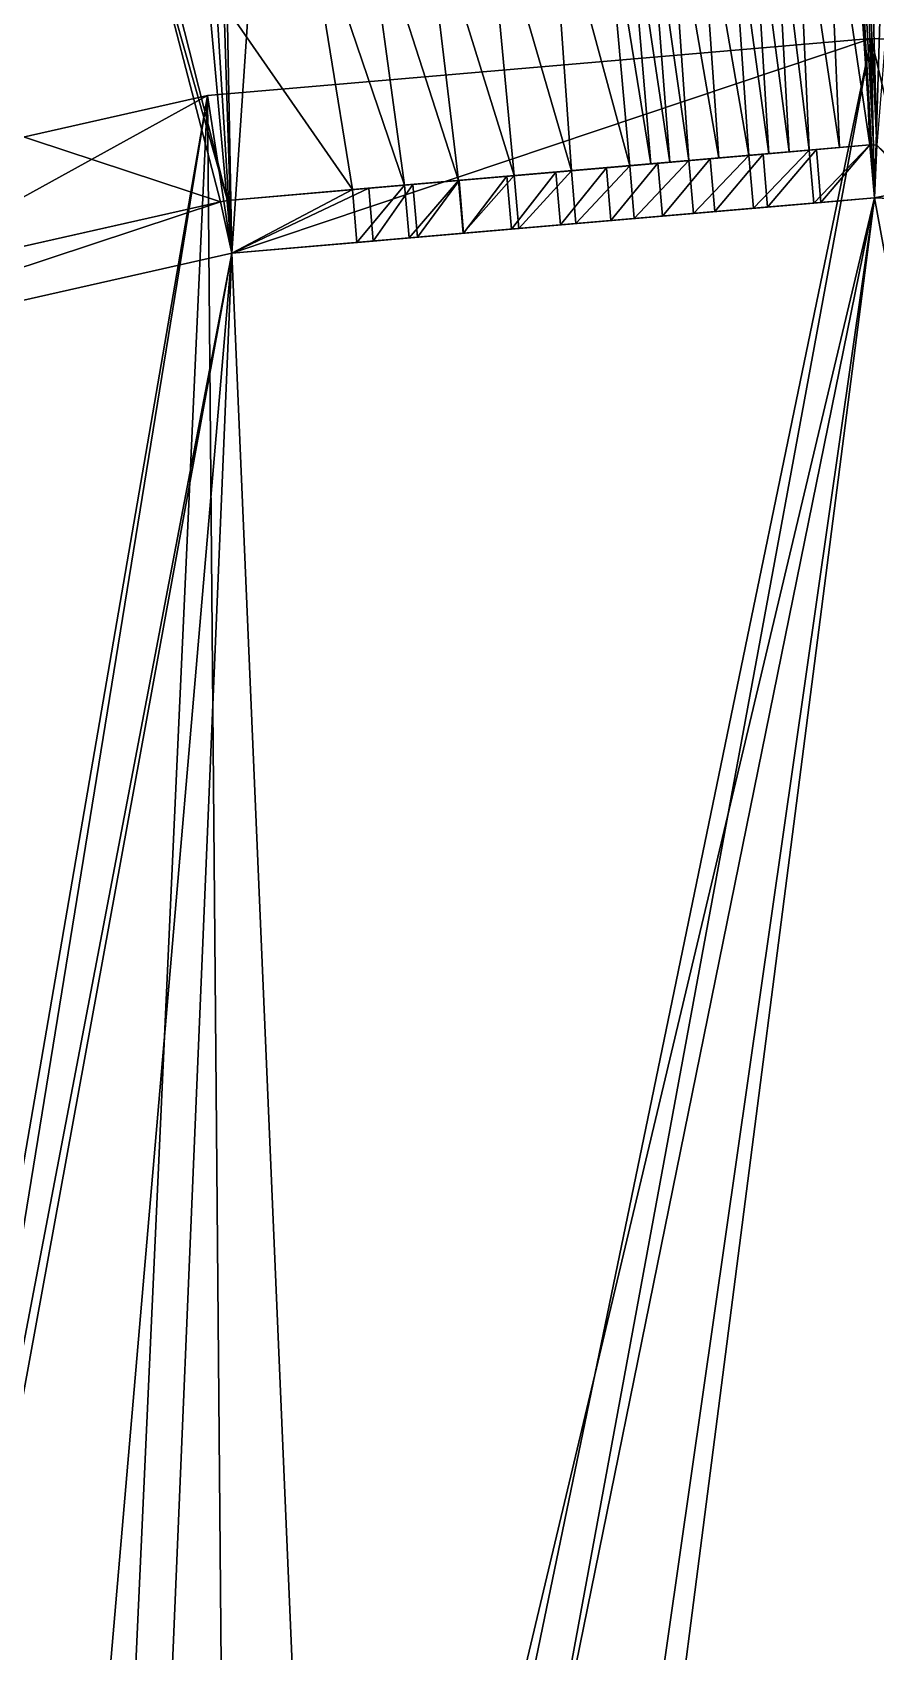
# Model space of a CAD drawing. Extents: x -282 to 16, y -6 to 46.
# Drawn here: x -4.07 to 0.7, y 3.17 to 12.33 of the extents above; entities that cross this region are included whole.
import ezdxf

# ---------------------------------------------------------------- set-up
doc = ezdxf.new("R2010")
doc.units = 0

msp = doc.modelspace()

# ---------------------------------------------------------------- linework, layer by layer
for points in [[(-2.9424, 11.0804, -0.0618), (-3.4537, 38.1458, -0.0618), (-1.1043, 38.1991, -0.0618)], [(-1.1043, 38.1991, -0.0618), (-3.4537, 38.1458, -0.0618), (-2.9424, 11.0804, -0.0618)], [(-2.9424, 11.0804, -0.0618), (-1.1043, 38.1991, -0.0618), (0.6916, 11.3938, -0.0618)], [(0.6916, 11.3938, -0.0618), (-1.1043, 38.1991, -0.0618), (-2.9424, 11.0804, -0.0618)], [(0.6916, 11.3938, -0.0618), (-1.1043, 38.1991, -0.0618), (-0.8494, 38.2049, -0.0618)], [(-0.8494, 38.2049, -0.0618), (-1.1043, 38.1991, -0.0618), (0.6916, 11.3938, -0.0618)], [(0.6916, 11.3938, -0.0618), (-0.8494, 38.2049, -0.0618), (1.5, 38.2582, -0.0618)], [(1.5, 38.2582, -0.0618), (-0.8494, 38.2049, -0.0618), (0.6916, 11.3938, -0.0618)], [(0.6916, 11.3938, -0.0618), (1.5, 38.2582, -0.0618), (4.3357, 11.238, -0.0618)], [(4.3357, 11.238, -0.0618), (1.5, 38.2582, -0.0618), (0.6916, 11.3938, -0.0618)], [(-5.9164, 10.4099, -0.0618), (-5.3944, 38.105, -0.0618), (-2.9424, 11.0804, -0.0618)], [(-2.9424, 11.0804, -0.0618), (-5.3944, 38.105, -0.0618), (-5.9164, 10.4099, -0.0618)], [(-2.9424, 11.0804, -0.0618), (-5.3944, 38.105, -0.0618), (-4.5987, 38.1059, -0.0618)], [(-4.5987, 38.1059, -0.0618), (-5.3944, 38.105, -0.0618), (-2.9424, 11.0804, -0.0618)], [(-2.9424, 11.0804, -0.0618), (-4.5987, 38.1059, -0.0618), (-3.8036, 38.1379, -0.0618)], [(-3.8036, 38.1379, -0.0618), (-4.5987, 38.1059, -0.0618), (-2.9424, 11.0804, -0.0618)], [(-2.9424, 11.0804, -0.0618), (-3.8036, 38.1379, -0.0618), (-3.4537, 38.1458, -0.0618)], [(-3.4537, 38.1458, -0.0618), (-3.8036, 38.1379, -0.0618), (-2.9424, 11.0804, -0.0618)], [(-0.1886, 11.619, 7.8679), (-0.4759, 13.2772, 8.0455), (-0.3052, 13.2893, 8.0797)], [(-0.0191, 11.6337, 7.8949), (-0.3052, 13.2893, 8.0797), (-0.1339, 13.3014, 8.1122)], [(-0.0191, 11.6337, 7.8949), (-0.1886, 11.619, 7.8679), (-0.3052, 13.2893, 8.0797)], [(0.0936, 11.6434, 7.9056), (-0.1339, 13.3014, 8.1122), (-0.0083, 13.3097, 8.13)], [(0.0936, 11.6434, 7.9056), (-0.0191, 11.6337, 7.8949), (-0.1339, 13.3014, 8.1122)], [(0.2081, 11.6533, 7.9165), (-0.0083, 13.3097, 8.13), (0.1192, 13.318, 8.1463)], [(0.2081, 11.6533, 7.9165), (0.0936, 11.6434, 7.9056), (-0.0083, 13.3097, 8.13)], [(0.3227, 11.6631, 7.9274), (0.1192, 13.318, 8.1463), (0.247, 13.3264, 8.1609)], [(0.3227, 11.6631, 7.9274), (0.2081, 11.6533, 7.9165), (0.1192, 13.318, 8.1463)], [(0.4942, 11.6779, 7.9328), (0.247, 13.3264, 8.1609), (0.4213, 13.3387, 8.1695)], [(0.4942, 11.6779, 7.9328), (0.3227, 11.6631, 7.9274), (0.247, 13.3264, 8.1609)], [(0.6658, 11.6927, 7.9382), (0.4213, 13.3387, 8.1695), (0.5957, 13.351, 8.1764)], [(0.6658, 11.6927, 7.9382), (0.4942, 11.6779, 7.9328), (0.4213, 13.3387, 8.1695)], [(0.685, 11.6919, 7.9382), (0.6658, 11.6927, 7.9382), (0.5957, 13.351, 8.1764)], [(0.685, 11.6919, 7.9382), (0.5957, 13.351, 8.1764), (0.629, 13.3505, 8.1768)], [(0.7043, 11.6911, 7.9382), (0.685, 11.6919, 7.9382), (0.629, 13.3505, 8.1768)], [(0.7043, 11.6911, 7.9382), (0.629, 13.3505, 8.1768), (0.6623, 13.3501, 8.1772)], [(0.8373, 13.3447, 8.172), (0.7043, 11.6911, 7.9382), (0.6623, 13.3501, 8.1772)], [(-1.3456, 11.5192, 7.5524), (-1.8636, 13.1828, 7.5058), (-1.5053, 13.206, 7.6823)], [(-1.0227, 11.5471, 7.6693), (-1.5053, 13.206, 7.6823), (-1.1406, 13.2296, 7.8424)], [(-1.0227, 11.5471, 7.6693), (-1.3456, 11.5192, 7.5524), (-1.5053, 13.206, 7.6823)], [(-0.6931, 11.5755, 7.7656), (-1.1406, 13.2296, 7.8424), (-0.8432, 13.2528, 7.9385)], [(-0.6931, 11.5755, 7.7656), (-1.0227, 11.5471, 7.6693), (-1.1406, 13.2296, 7.8424)], [(-0.5741, 11.5858, 7.7923), (-0.8432, 13.2528, 7.9385), (-0.7156, 13.2614, 7.977)], [(-0.5741, 11.5858, 7.7923), (-0.6931, 11.5755, 7.7656), (-0.8432, 13.2528, 7.9385)], [(-0.4661, 11.5951, 7.8166), (-0.7156, 13.2614, 7.977), (-0.5961, 13.2693, 8.012)], [(-0.4661, 11.5951, 7.8166), (-0.5741, 11.5858, 7.7923), (-0.7156, 13.2614, 7.977)], [(-0.3581, 11.6044, 7.8409), (-0.5961, 13.2693, 8.012), (-0.4759, 13.2772, 8.0455)], [(-0.3581, 11.6044, 7.8409), (-0.4661, 11.5951, 7.8166), (-0.5961, 13.2693, 8.012)], [(-0.1886, 11.619, 7.8679), (-0.3581, 11.6044, 7.8409), (-0.4759, 13.2772, 8.0455)], [(-2.2616, 11.4402, 7.083), (-3.4021, 13.0851, 6.5551), (-2.5361, 13.1386, 7.1188)], [(-1.9663, 11.4657, 7.2587), (-2.5361, 13.1386, 7.1188), (-2.1988, 13.1604, 7.3234)], [(-1.9663, 11.4657, 7.2587), (-2.2616, 11.4402, 7.083), (-2.5361, 13.1386, 7.1188)], [(-1.6606, 11.4921, 7.4153), (-2.1988, 13.1604, 7.3234), (-1.8636, 13.1828, 7.5058)], [(-1.6606, 11.4921, 7.4153), (-1.9663, 11.4657, 7.2587), (-2.1988, 13.1604, 7.3234)], [(-1.3456, 11.5192, 7.5524), (-1.6606, 11.4921, 7.4153), (-1.8636, 13.1828, 7.5058)], [(-3.0078, 11.3704, 6.6173), (-6.5253, 12.5318, 4.428), (-3.4503, 13.0777, 6.5449)], [(-2.9682, 11.3793, 6.6173), (-3.4503, 13.0777, 6.5449), (-3.4021, 13.0851, 6.5551)], [(-2.9682, 11.3793, 6.6173), (-3.0078, 11.3704, 6.6173), (-3.4503, 13.0777, 6.5449)], [(-2.2616, 11.4402, 7.083), (-2.9682, 11.3793, 6.6173), (-3.4021, 13.0851, 6.5551)], [(-3.0078, 11.3704, 6.6173), (-5.9818, 10.6998, 4.5382), (-6.5253, 12.5318, 4.428)], [(-3.0807, 11.9718, 11.1482), (-2.9319, -5.1337, 11.1482), (0.672, 12.2955, 11.1482)], [(0.672, 12.2955, 11.1482), (-2.9319, -5.1337, 11.1482), (-3.0807, 11.9718, 11.1482)], [(0.672, 12.2955, 10.9482), (-3.0807, 11.9718, 10.9482), (-2.9424, 11.0804, 10.9482)], [(0.672, 12.2955, 11.1482), (-3.0807, 11.9718, 11.1482), (0.672, 12.2955, 10.9482)], [(-3.0807, 11.9718, 10.9482), (0.672, 12.2955, 10.9482), (-3.0807, 11.9718, 11.1482)], [(0.6916, 11.3938, 10.9482), (0.672, 12.2955, 10.9482), (-2.9424, 11.0804, 10.9482)], [(0.672, 12.2955, 11.1482), (-2.9319, -5.1337, 11.1482), (-2.6999, -5.9845, 11.1482)], [(-2.6999, -5.9845, 11.1482), (-2.9319, -5.1337, 11.1482), (0.672, 12.2955, 11.1482)], [(0.672, 12.2955, 11.1482), (-2.6999, -5.9845, 11.1482), (4.9887, -5.818, 11.1482)], [(4.9887, -5.818, 11.1482), (-2.6999, -5.9845, 11.1482), (0.672, 12.2955, 11.1482)], [(0.672, 12.2955, 11.1482), (4.9887, -5.818, 11.1482), (4.4353, 12.1346, 11.1482)], [(4.4353, 12.1346, 11.1482), (4.9887, -5.818, 11.1482), (0.672, 12.2955, 11.1482)], [(4.4353, 12.1346, 10.9482), (0.672, 12.2955, 10.9482), (0.6916, 11.3938, 10.9482)], [(0.672, 12.2955, 11.1482), (0.672, 12.2955, 10.9482), (4.4353, 12.1346, 11.1482)], [(4.4353, 12.1346, 10.9482), (4.4353, 12.1346, 11.1482), (0.672, 12.2955, 10.9482)], [(4.3357, 11.238, 10.9482), (4.4353, 12.1346, 10.9482), (0.6916, 11.3938, 10.9482)], [(-6.1277, 11.2848, 11.1482), (-5.5031, -2.0778, 11.1482), (-3.0807, 11.9718, 11.1482)], [(-3.0807, 11.9718, 11.1482), (-5.5031, -2.0778, 11.1482), (-6.1277, 11.2848, 11.1482)], [(-3.0807, 11.9718, 10.9482), (-6.1277, 11.2848, 10.9482), (-5.9164, 10.4099, 10.9482)], [(-6.1277, 11.2848, 11.1482), (-6.1277, 11.2848, 10.9482), (-3.0807, 11.9718, 11.1482)], [(-3.0807, 11.9718, 10.9482), (-3.0807, 11.9718, 11.1482), (-6.1277, 11.2848, 10.9482)], [(-2.9424, 11.0804, 10.9482), (-3.0807, 11.9718, 10.9482), (-5.9164, 10.4099, 10.9482)], [(-3.0807, 11.9718, 11.1482), (-5.5031, -2.0778, 11.1482), (-5.3718, -2.1093, 11.1482)], [(-5.3718, -2.1093, 11.1482), (-5.5031, -2.0778, 11.1482), (-3.0807, 11.9718, 11.1482)], [(-3.0807, 11.9718, 11.1482), (-5.3718, -2.1093, 11.1482), (-3.737, -2.3796, 11.1482)], [(-3.737, -2.3796, 11.1482), (-5.3718, -2.1093, 11.1482), (-3.0807, 11.9718, 11.1482)], [(-3.0807, 11.9718, 11.1482), (-3.737, -2.3796, 11.1482), (-2.9319, -5.1337, 11.1482)], [(-2.9319, -5.1337, 11.1482), (-3.737, -2.3796, 11.1482), (-3.0807, 11.9718, 11.1482)], [(-1.6606, 11.4921, 7.4153), (0.0611, 11.6406, 7.4086), (0.3629, 11.6666, 7.4372)], [(-1.6606, 11.4921, 7.4153), (0.3629, 11.6666, 7.4372), (-1.3456, 11.5192, 7.5524)], [(-1.3456, 11.5192, 7.5524), (0.3629, 11.6666, 7.4372), (-1.6606, 11.4921, 7.4153)], [(0.3629, 11.6666, 7.4372), (0.0611, 11.6406, 7.4086), (-1.6606, 11.4921, 7.4153)], [(-1.6606, 11.4921, 7.4153), (-0.2382, 11.6148, 7.3609), (0.0611, 11.6406, 7.4086)], [(0.0611, 11.6406, 7.4086), (-0.2382, 11.6148, 7.3609), (-1.6606, 11.4921, 7.4153)], [(-1.3456, 11.5192, 7.5524), (0.3629, 11.6666, 7.4372), (0.6658, 11.6927, 7.4468)], [(-1.3456, 11.5192, 7.5524), (0.6658, 11.6927, 7.4468), (0.6658, 11.6927, 7.9382)], [(-1.3456, 11.5192, 7.5524), (0.6658, 11.6927, 7.9382), (-1.0227, 11.5471, 7.6693)], [(-1.0227, 11.5471, 7.6693), (0.6658, 11.6927, 7.9382), (-1.3456, 11.5192, 7.5524)], [(0.6658, 11.6927, 7.9382), (0.6658, 11.6927, 7.4468), (-1.3456, 11.5192, 7.5524)], [(0.6658, 11.6927, 7.4468), (0.3629, 11.6666, 7.4372), (-1.3456, 11.5192, 7.5524)], [(-1.0227, 11.5471, 7.6693), (0.6658, 11.6927, 7.9382), (-0.6931, 11.5755, 7.7656)], [(-0.6931, 11.5755, 7.7656), (0.6658, 11.6927, 7.9382), (-1.0227, 11.5471, 7.6693)], [(-0.6931, 11.5755, 7.7656), (0.6658, 11.6927, 7.9382), (-0.3581, 11.6044, 7.8409)], [(-0.3581, 11.6044, 7.8409), (0.6658, 11.6927, 7.9382), (-0.6931, 11.5755, 7.7656)], [(-0.3581, 11.6044, 7.8409), (0.6658, 11.6927, 7.9382), (-0.0191, 11.6337, 7.8949)], [(-0.0191, 11.6337, 7.8949), (0.6658, 11.6927, 7.9382), (-0.3581, 11.6044, 7.8409)], [(-0.3581, 11.6044, 7.8409), (-0.3323, 11.3055, 7.8409), (-0.0191, 11.6337, 7.8949)], [(-0.0191, 11.6337, 7.8949), (-0.3323, 11.3055, 7.8409), (-0.3581, 11.6044, 7.8409)], [(0.0067, 11.3348, 7.8949), (-0.0191, 11.6337, 7.8949), (-0.3323, 11.3055, 7.8409)], [(-0.3323, 11.3055, 7.8409), (-0.0191, 11.6337, 7.8949), (0.0067, 11.3348, 7.8949)], [(-0.2124, 11.3159, 7.3609), (0.0611, 11.6406, 7.4086), (-0.2382, 11.6148, 7.3609)], [(-0.2382, 11.6148, 7.3609), (0.0611, 11.6406, 7.4086), (-0.2124, 11.3159, 7.3609)], [(0.0611, 11.6406, 7.4086), (-0.2124, 11.3159, 7.3609), (0.0869, 11.3417, 7.4086)], [(0.0869, 11.3417, 7.4086), (-0.2124, 11.3159, 7.3609), (0.0611, 11.6406, 7.4086)], [(-0.0191, 11.6337, 7.8949), (0.6658, 11.6927, 7.9382), (0.3227, 11.6631, 7.9274)], [(0.3227, 11.6631, 7.9274), (0.6658, 11.6927, 7.9382), (-0.0191, 11.6337, 7.8949)], [(-0.0191, 11.6337, 7.8949), (0.0067, 11.3348, 7.8949), (0.3227, 11.6631, 7.9274)], [(0.3227, 11.6631, 7.9274), (0.0067, 11.3348, 7.8949), (-0.0191, 11.6337, 7.8949)], [(0.3484, 11.3642, 7.9274), (0.3227, 11.6631, 7.9274), (0.0067, 11.3348, 7.8949)], [(0.0067, 11.3348, 7.8949), (0.3227, 11.6631, 7.9274), (0.3484, 11.3642, 7.9274)], [(0.0869, 11.3417, 7.4086), (0.3629, 11.6666, 7.4372), (0.0611, 11.6406, 7.4086)], [(0.0611, 11.6406, 7.4086), (0.3629, 11.6666, 7.4372), (0.0869, 11.3417, 7.4086)], [(0.3629, 11.6666, 7.4372), (0.0869, 11.3417, 7.4086), (0.3886, 11.3677, 7.4372)], [(0.3886, 11.3677, 7.4372), (0.0869, 11.3417, 7.4086), (0.3629, 11.6666, 7.4372)], [(0.3227, 11.6631, 7.9274), (0.3484, 11.3642, 7.9274), (0.6658, 11.6927, 7.9382)], [(0.6658, 11.6927, 7.9382), (0.3484, 11.3642, 7.9274), (0.3227, 11.6631, 7.9274)], [(0.6916, 11.3938, 7.9382), (0.6658, 11.6927, 7.9382), (0.3484, 11.3642, 7.9274)], [(0.3484, 11.3642, 7.9274), (0.6658, 11.6927, 7.9382), (0.6916, 11.3938, 7.9382)], [(0.3886, 11.3677, 7.4372), (0.6658, 11.6927, 7.4468), (0.3629, 11.6666, 7.4372)], [(0.3629, 11.6666, 7.4372), (0.6658, 11.6927, 7.4468), (0.3886, 11.3677, 7.4372)], [(0.6658, 11.6927, 7.4468), (0.3886, 11.3677, 7.4372), (0.6916, 11.3938, 7.4468)], [(0.6916, 11.3938, 7.4468), (0.3886, 11.3677, 7.4372), (0.6658, 11.6927, 7.4468)], [(0.6658, 11.6927, 7.9382), (0.6916, 11.3938, 7.4468), (0.6916, 11.3938, 7.9382)], [(0.6916, 11.3938, 7.4468), (0.6658, 11.6927, 7.9382), (0.6658, 11.6927, 7.4468)], [(0.6658, 11.6927, 7.4468), (0.6658, 11.6927, 7.9382), (0.6916, 11.3938, 7.4468)], [(0.6916, 11.3938, 7.9382), (0.6916, 11.3938, 7.4468), (0.6658, 11.6927, 7.9382)], [(0.6658, 11.6927, 7.4468), (0.7043, 11.6911, 7.9382), (0.7043, 11.6911, 7.4468)], [(0.7043, 11.6911, 7.9382), (0.6658, 11.6927, 7.4468), (0.6658, 11.6927, 7.9382)], [(0.6658, 11.6927, 7.9382), (0.6658, 11.6927, 7.4468), (0.7043, 11.6911, 7.9382)], [(0.7043, 11.6911, 7.4468), (0.7043, 11.6911, 7.9382), (0.6658, 11.6927, 7.4468)], [(0.7043, 11.6911, 7.9382), (0.6658, 11.6927, 7.9382), (0.6916, 11.3938, 7.9382)], [(0.6916, 11.3938, 7.9382), (0.6658, 11.6927, 7.9382), (0.7043, 11.6911, 7.9382)], [(0.7043, 11.6911, 7.4468), (0.6916, 11.3938, 7.4468), (0.6658, 11.6927, 7.4468)], [(0.6658, 11.6927, 7.4468), (0.6916, 11.3938, 7.4468), (0.7043, 11.6911, 7.4468)], [(1.0356, 11.3791, 7.9274), (0.7043, 11.6911, 7.9382), (0.6916, 11.3938, 7.9382)], [(0.6916, 11.3938, 7.9382), (0.7043, 11.6911, 7.9382), (1.0356, 11.3791, 7.9274)], [(0.7043, 11.6911, 7.9382), (0.6916, 11.3938, 7.4468), (0.6916, 11.3938, 7.9382)], [(0.6916, 11.3938, 7.4468), (0.7043, 11.6911, 7.9382), (0.7043, 11.6911, 7.4468)], [(0.7043, 11.6911, 7.4468), (0.7043, 11.6911, 7.9382), (0.6916, 11.3938, 7.4468)], [(0.6916, 11.3938, 7.9382), (0.6916, 11.3938, 7.4468), (0.7043, 11.6911, 7.9382)], [(0.7043, 11.6911, 7.4468), (0.9953, 11.3808, 7.4372), (0.6916, 11.3938, 7.4468)], [(0.6916, 11.3938, 7.4468), (0.9953, 11.3808, 7.4372), (0.7043, 11.6911, 7.4468)], [(-2.2616, 11.4402, 7.083), (-1.3881, 11.5156, 6.9852), (-1.11, 11.5396, 7.1062)], [(-2.2616, 11.4402, 7.083), (-1.11, 11.5396, 7.1062), (-1.9663, 11.4657, 7.2587)], [(-1.9663, 11.4657, 7.2587), (-1.11, 11.5396, 7.1062), (-2.2616, 11.4402, 7.083)], [(-1.11, 11.5396, 7.1062), (-1.3881, 11.5156, 6.9852), (-2.2616, 11.4402, 7.083)], [(-1.9663, 11.4657, 7.2587), (-0.8249, 11.5642, 7.2094), (-0.5339, 11.5893, 7.2944)], [(-1.9663, 11.4657, 7.2587), (-0.5339, 11.5893, 7.2944), (-1.6606, 11.4921, 7.4153)], [(-1.6606, 11.4921, 7.4153), (-0.5339, 11.5893, 7.2944), (-1.9663, 11.4657, 7.2587)], [(-0.5339, 11.5893, 7.2944), (-0.8249, 11.5642, 7.2094), (-1.9663, 11.4657, 7.2587)], [(-1.9663, 11.4657, 7.2587), (-1.11, 11.5396, 7.1062), (-0.8249, 11.5642, 7.2094)], [(-0.8249, 11.5642, 7.2094), (-1.11, 11.5396, 7.1062), (-1.9663, 11.4657, 7.2587)], [(-1.6606, 11.4921, 7.4153), (-0.5339, 11.5893, 7.2944), (-0.2382, 11.6148, 7.3609)], [(-0.2382, 11.6148, 7.3609), (-0.5339, 11.5893, 7.2944), (-1.6606, 11.4921, 7.4153)], [(-1.3623, 11.2167, 6.9852), (-1.11, 11.5396, 7.1062), (-1.3881, 11.5156, 6.9852)], [(-1.3881, 11.5156, 6.9852), (-1.11, 11.5396, 7.1062), (-1.3623, 11.2167, 6.9852)], [(-1.11, 11.5396, 7.1062), (-1.3623, 11.2167, 6.9852), (-1.0842, 11.2407, 7.1062)], [(-1.0842, 11.2407, 7.1062), (-1.3623, 11.2167, 6.9852), (-1.11, 11.5396, 7.1062)], [(-1.3456, 11.5192, 7.5524), (-1.3199, 11.2204, 7.5524), (-1.0227, 11.5471, 7.6693)], [(-1.0227, 11.5471, 7.6693), (-1.3199, 11.2204, 7.5524), (-1.3456, 11.5192, 7.5524)], [(-0.9969, 11.2482, 7.6693), (-1.0227, 11.5471, 7.6693), (-1.3199, 11.2204, 7.5524)], [(-1.3199, 11.2204, 7.5524), (-1.0227, 11.5471, 7.6693), (-0.9969, 11.2482, 7.6693)], [(-1.0842, 11.2407, 7.1062), (-0.8249, 11.5642, 7.2094), (-1.11, 11.5396, 7.1062)], [(-1.11, 11.5396, 7.1062), (-0.8249, 11.5642, 7.2094), (-1.0842, 11.2407, 7.1062)], [(-0.8249, 11.5642, 7.2094), (-1.0842, 11.2407, 7.1062), (-0.7991, 11.2653, 7.2094)], [(-0.7991, 11.2653, 7.2094), (-1.0842, 11.2407, 7.1062), (-0.8249, 11.5642, 7.2094)], [(-1.0227, 11.5471, 7.6693), (-0.9969, 11.2482, 7.6693), (-0.6931, 11.5755, 7.7656)], [(-0.6931, 11.5755, 7.7656), (-0.9969, 11.2482, 7.6693), (-1.0227, 11.5471, 7.6693)], [(-0.6673, 11.2766, 7.7656), (-0.6931, 11.5755, 7.7656), (-0.9969, 11.2482, 7.6693)], [(-0.9969, 11.2482, 7.6693), (-0.6931, 11.5755, 7.7656), (-0.6673, 11.2766, 7.7656)], [(-0.7991, 11.2653, 7.2094), (-0.5339, 11.5893, 7.2944), (-0.8249, 11.5642, 7.2094)], [(-0.8249, 11.5642, 7.2094), (-0.5339, 11.5893, 7.2944), (-0.7991, 11.2653, 7.2094)], [(-0.5339, 11.5893, 7.2944), (-0.7991, 11.2653, 7.2094), (-0.5081, 11.2904, 7.2944)], [(-0.5081, 11.2904, 7.2944), (-0.7991, 11.2653, 7.2094), (-0.5339, 11.5893, 7.2944)], [(-0.6931, 11.5755, 7.7656), (-0.6673, 11.2766, 7.7656), (-0.3581, 11.6044, 7.8409)], [(-0.3581, 11.6044, 7.8409), (-0.6673, 11.2766, 7.7656), (-0.6931, 11.5755, 7.7656)], [(-0.3323, 11.3055, 7.8409), (-0.3581, 11.6044, 7.8409), (-0.6673, 11.2766, 7.7656)], [(-0.6673, 11.2766, 7.7656), (-0.3581, 11.6044, 7.8409), (-0.3323, 11.3055, 7.8409)], [(-0.5081, 11.2904, 7.2944), (-0.2382, 11.6148, 7.3609), (-0.5339, 11.5893, 7.2944)], [(-0.5339, 11.5893, 7.2944), (-0.2382, 11.6148, 7.3609), (-0.5081, 11.2904, 7.2944)], [(-0.2382, 11.6148, 7.3609), (-0.5081, 11.2904, 7.2944), (-0.2124, 11.3159, 7.3609)], [(-0.2124, 11.3159, 7.3609), (-0.5081, 11.2904, 7.2944), (-0.2382, 11.6148, 7.3609)], [(-2.9682, 11.3793, 6.6173), (-2.1692, 11.4482, 6.5206), (-1.9187, 11.4698, 6.6918)], [(-2.9682, 11.3793, 6.6173), (-1.9187, 11.4698, 6.6918), (-2.2616, 11.4402, 7.083)], [(-2.2616, 11.4402, 7.083), (-1.9187, 11.4698, 6.6918), (-2.9682, 11.3793, 6.6173)], [(-1.9187, 11.4698, 6.6918), (-2.1692, 11.4482, 6.5206), (-2.9682, 11.3793, 6.6173)], [(-2.1692, 11.4482, 6.5206), (-2.9682, 11.3793, 6.6173), (-2.9682, 11.3793, 5.9382)], [(-2.9682, 11.3793, 5.9382), (-2.9682, 11.3793, 6.6173), (-2.1692, 11.4482, 6.5206)], [(-2.9424, 11.0804, 5.9382), (-2.1692, 11.4482, 6.5206), (-2.9682, 11.3793, 5.9382)], [(-2.9682, 11.3793, 5.9382), (-2.1692, 11.4482, 6.5206), (-2.9424, 11.0804, 5.9382)], [(-2.1692, 11.4482, 6.5206), (-2.9424, 11.0804, 5.9382), (-2.1434, 11.1493, 6.5206)], [(-2.1434, 11.1493, 6.5206), (-2.9424, 11.0804, 5.9382), (-2.1692, 11.4482, 6.5206)], [(-2.2616, 11.4402, 7.083), (-1.658, 11.4923, 6.8469), (-1.3881, 11.5156, 6.9852)], [(-1.3881, 11.5156, 6.9852), (-1.658, 11.4923, 6.8469), (-2.2616, 11.4402, 7.083)], [(-2.2616, 11.4402, 7.083), (-1.9187, 11.4698, 6.6918), (-1.658, 11.4923, 6.8469)], [(-1.658, 11.4923, 6.8469), (-1.9187, 11.4698, 6.6918), (-2.2616, 11.4402, 7.083)], [(-2.2616, 11.4402, 7.083), (-2.2359, 11.1414, 7.083), (-1.9663, 11.4657, 7.2587)], [(-1.9663, 11.4657, 7.2587), (-2.2359, 11.1414, 7.083), (-2.2616, 11.4402, 7.083)], [(-1.9405, 11.1668, 7.2587), (-1.9663, 11.4657, 7.2587), (-2.2359, 11.1414, 7.083)], [(-2.2359, 11.1414, 7.083), (-1.9663, 11.4657, 7.2587), (-1.9405, 11.1668, 7.2587)], [(-2.1434, 11.1493, 6.5206), (-1.9187, 11.4698, 6.6918), (-2.1692, 11.4482, 6.5206)], [(-2.1692, 11.4482, 6.5206), (-1.9187, 11.4698, 6.6918), (-2.1434, 11.1493, 6.5206)], [(-1.9187, 11.4698, 6.6918), (-2.1434, 11.1493, 6.5206), (-1.8929, 11.1709, 6.6918)], [(-1.8929, 11.1709, 6.6918), (-2.1434, 11.1493, 6.5206), (-1.9187, 11.4698, 6.6918)], [(-1.9663, 11.4657, 7.2587), (-1.9405, 11.1668, 7.2587), (-1.6606, 11.4921, 7.4153)], [(-1.6606, 11.4921, 7.4153), (-1.9405, 11.1668, 7.2587), (-1.9663, 11.4657, 7.2587)], [(-1.6348, 11.1932, 7.4153), (-1.6606, 11.4921, 7.4153), (-1.9405, 11.1668, 7.2587)], [(-1.9405, 11.1668, 7.2587), (-1.6606, 11.4921, 7.4153), (-1.6348, 11.1932, 7.4153)], [(-1.8929, 11.1709, 6.6918), (-1.658, 11.4923, 6.8469), (-1.9187, 11.4698, 6.6918)], [(-1.9187, 11.4698, 6.6918), (-1.658, 11.4923, 6.8469), (-1.8929, 11.1709, 6.6918)], [(-1.658, 11.4923, 6.8469), (-1.8929, 11.1709, 6.6918), (-1.6322, 11.1934, 6.8469)], [(-1.6322, 11.1934, 6.8469), (-1.8929, 11.1709, 6.6918), (-1.658, 11.4923, 6.8469)], [(-1.6606, 11.4921, 7.4153), (-1.6348, 11.1932, 7.4153), (-1.3456, 11.5192, 7.5524)], [(-1.3456, 11.5192, 7.5524), (-1.6348, 11.1932, 7.4153), (-1.6606, 11.4921, 7.4153)], [(-1.6322, 11.1934, 6.8469), (-1.3881, 11.5156, 6.9852), (-1.658, 11.4923, 6.8469)], [(-1.658, 11.4923, 6.8469), (-1.3881, 11.5156, 6.9852), (-1.6322, 11.1934, 6.8469)], [(-1.3199, 11.2204, 7.5524), (-1.3456, 11.5192, 7.5524), (-1.6348, 11.1932, 7.4153)], [(-1.6348, 11.1932, 7.4153), (-1.3456, 11.5192, 7.5524), (-1.3199, 11.2204, 7.5524)], [(-1.3881, 11.5156, 6.9852), (-1.6322, 11.1934, 6.8469), (-1.3623, 11.2167, 6.9852)], [(-1.3623, 11.2167, 6.9852), (-1.6322, 11.1934, 6.8469), (-1.3881, 11.5156, 6.9852)], [(-5.9164, 10.4099, 3.9382), (-3.0078, 11.3704, 5.9382), (-5.9906, 10.6978, 3.9323)], [(-5.9906, 10.6978, 3.9323), (-3.0078, 11.3704, 5.9382), (-5.9164, 10.4099, 3.9382)], [(-5.9906, 10.6978, 3.9323), (-5.9818, 10.6998, 4.5382), (-3.0078, 11.3704, 5.9382)], [(-3.0078, 11.3704, 5.9382), (-5.9818, 10.6998, 4.5382), (-5.9906, 10.6978, 3.9323)], [(-5.9818, 10.6998, 4.5382), (-5.9164, 10.4099, 4.5382), (-3.0078, 11.3704, 6.6173)], [(-3.0078, 11.3704, 6.6173), (-3.0078, 11.3704, 5.9382), (-5.9818, 10.6998, 4.5382)], [(-3.0078, 11.3704, 6.6173), (-5.9164, 10.4099, 4.5382), (-5.9818, 10.6998, 4.5382)], [(-5.9818, 10.6998, 4.5382), (-3.0078, 11.3704, 5.9382), (-3.0078, 11.3704, 6.6173)], [(-3.0078, 11.3704, 5.9382), (-5.9164, 10.4099, 3.9382), (-2.9424, 11.0804, 5.9382)], [(-2.9424, 11.0804, 5.9382), (-5.9164, 10.4099, 3.9382), (-3.0078, 11.3704, 5.9382)], [(-2.9424, 11.0804, 6.6173), (-3.0078, 11.3704, 6.6173), (-5.9164, 10.4099, 4.5382)], [(-5.9164, 10.4099, 4.5382), (-3.0078, 11.3704, 6.6173), (-2.9424, 11.0804, 6.6173)], [(-2.9682, 11.3793, 5.9382), (-3.0078, 11.3704, 6.6173), (-3.0078, 11.3704, 5.9382)], [(-3.0078, 11.3704, 6.6173), (-2.9682, 11.3793, 5.9382), (-2.9682, 11.3793, 6.6173)], [(-2.9682, 11.3793, 6.6173), (-2.9682, 11.3793, 5.9382), (-3.0078, 11.3704, 6.6173)], [(-3.0078, 11.3704, 5.9382), (-3.0078, 11.3704, 6.6173), (-2.9682, 11.3793, 5.9382)], [(-2.9424, 11.0804, 6.6173), (-3.0078, 11.3704, 6.6173), (-2.9682, 11.3793, 6.6173)], [(-2.9682, 11.3793, 6.6173), (-3.0078, 11.3704, 6.6173), (-2.9424, 11.0804, 6.6173)], [(-2.9424, 11.0804, 5.9382), (-2.9682, 11.3793, 5.9382), (-3.0078, 11.3704, 5.9382)], [(-3.0078, 11.3704, 5.9382), (-2.9682, 11.3793, 5.9382), (-2.9424, 11.0804, 5.9382)], [(-3.0078, 11.3704, 6.6173), (-2.9424, 11.0804, 5.9382), (-2.9424, 11.0804, 6.6173)], [(-2.9424, 11.0804, 5.9382), (-3.0078, 11.3704, 6.6173), (-3.0078, 11.3704, 5.9382)], [(-3.0078, 11.3704, 5.9382), (-3.0078, 11.3704, 6.6173), (-2.9424, 11.0804, 5.9382)], [(-2.9424, 11.0804, 6.6173), (-2.9424, 11.0804, 5.9382), (-3.0078, 11.3704, 6.6173)], [(-2.9682, 11.3793, 6.6173), (-2.9424, 11.0804, 6.6173), (-2.2616, 11.4402, 7.083)], [(-2.2616, 11.4402, 7.083), (-2.9424, 11.0804, 6.6173), (-2.9682, 11.3793, 6.6173)], [(-2.9424, 11.0804, 5.9382), (-2.9682, 11.3793, 6.6173), (-2.9424, 11.0804, 6.6173)], [(-2.9682, 11.3793, 6.6173), (-2.9424, 11.0804, 5.9382), (-2.9682, 11.3793, 5.9382)], [(-2.9682, 11.3793, 5.9382), (-2.9424, 11.0804, 5.9382), (-2.9682, 11.3793, 6.6173)], [(-2.9424, 11.0804, 6.6173), (-2.9682, 11.3793, 6.6173), (-2.9424, 11.0804, 5.9382)], [(-2.2359, 11.1414, 7.083), (-2.2616, 11.4402, 7.083), (-2.9424, 11.0804, 6.6173)], [(-2.9424, 11.0804, 6.6173), (-2.2616, 11.4402, 7.083), (-2.2359, 11.1414, 7.083)], [(0.6916, 11.3938, 10.9382), (-2.4006, -1.6167, 10.9382), (-2.9424, 11.0804, 10.9382)], [(-2.9424, 11.0804, -0.0618), (-2.4006, -1.6167, -0.0618), (0.6916, 11.3938, -0.0618)], [(0.6916, 11.3938, -0.0618), (-2.4006, -1.6167, -0.0618), (-2.9424, 11.0804, -0.0618)], [(0.6916, 11.3938, 10.9482), (-2.9424, 11.0804, 10.9482), (0.6916, 11.3938, 10.9382)], [(-2.9424, 11.0804, 10.9382), (0.6916, 11.3938, 10.9382), (-2.9424, 11.0804, 10.9482)], [(0.6916, 11.3938, 11.1482), (-2.9424, 11.0804, 11.1482), (0.6916, 11.3938, 10.9482)], [(-2.9424, 11.0804, 10.9482), (0.6916, 11.3938, 10.9482), (-2.9424, 11.0804, 11.1482)], [(0.6916, 11.3938, 10.9382), (0.6916, 11.3938, 7.9382), (-2.9424, 11.0804, 10.9382)], [(0.6916, 11.3938, 7.9382), (0.3484, 11.3642, 7.9274), (-2.9424, 11.0804, 10.9382)], [(0.3484, 11.3642, 7.9274), (0.0067, 11.3348, 7.8949), (-2.9424, 11.0804, 10.9382)], [(-2.1391, -2.5112, 10.9382), (-2.4006, -1.6167, 10.9382), (0.6916, 11.3938, 10.9382)], [(0.6916, 11.3938, -0.0618), (-2.4006, -1.6167, -0.0618), (-1.5788, -4.4281, -0.0618)], [(-1.5788, -4.4281, -0.0618), (-2.4006, -1.6167, -0.0618), (0.6916, 11.3938, -0.0618)], [(-1.4185, -4.9761, 10.9382), (-2.1391, -2.5112, 10.9382), (0.6916, 11.3938, 10.9382)], [(-1.6348, 11.1932, 7.4153), (0.0869, 11.3417, 7.4086), (0.3886, 11.3677, 7.4372)], [(-1.6348, 11.1932, 7.4153), (0.3886, 11.3677, 7.4372), (-1.3199, 11.2204, 7.5524)], [(-1.3199, 11.2204, 7.5524), (0.3886, 11.3677, 7.4372), (-1.6348, 11.1932, 7.4153)], [(0.3886, 11.3677, 7.4372), (0.0869, 11.3417, 7.4086), (-1.6348, 11.1932, 7.4153)], [(0.6916, 11.3938, -0.0618), (-1.5788, -4.4281, -0.0618), (-1.4185, -4.9761, -0.0618)], [(-1.4185, -4.9761, -0.0618), (-1.5788, -4.4281, -0.0618), (0.6916, 11.3938, -0.0618)], [(3.6803, -4.8657, 10.9382), (-1.4185, -4.9761, 10.9382), (0.6916, 11.3938, 10.9382)], [(0.6916, 11.3938, -0.0618), (-1.4185, -4.9761, -0.0618), (3.6803, -4.8657, -0.0618)], [(3.6803, -4.8657, -0.0618), (-1.4185, -4.9761, -0.0618), (0.6916, 11.3938, -0.0618)], [(-1.3199, 11.2204, 7.5524), (0.3886, 11.3677, 7.4372), (0.6916, 11.3938, 7.4468)], [(-1.3199, 11.2204, 7.5524), (0.6916, 11.3938, 7.4468), (0.6916, 11.3938, 7.9382)], [(-1.3199, 11.2204, 7.5524), (0.6916, 11.3938, 7.9382), (-0.9969, 11.2482, 7.6693)], [(-0.9969, 11.2482, 7.6693), (0.6916, 11.3938, 7.9382), (-1.3199, 11.2204, 7.5524)], [(0.6916, 11.3938, 7.9382), (0.6916, 11.3938, 7.4468), (-1.3199, 11.2204, 7.5524)], [(0.6916, 11.3938, 7.4468), (0.3886, 11.3677, 7.4372), (-1.3199, 11.2204, 7.5524)], [(-0.9969, 11.2482, 7.6693), (0.6916, 11.3938, 7.9382), (-0.6673, 11.2766, 7.7656)], [(-0.6673, 11.2766, 7.7656), (0.6916, 11.3938, 7.9382), (-0.9969, 11.2482, 7.6693)], [(-0.6673, 11.2766, 7.7656), (0.6916, 11.3938, 7.9382), (-0.3323, 11.3055, 7.8409)], [(-0.3323, 11.3055, 7.8409), (0.6916, 11.3938, 7.9382), (-0.6673, 11.2766, 7.7656)], [(-0.3323, 11.3055, 7.8409), (0.6916, 11.3938, 7.9382), (0.0067, 11.3348, 7.8949)], [(0.0067, 11.3348, 7.8949), (0.6916, 11.3938, 7.9382), (-0.3323, 11.3055, 7.8409)], [(0.0067, 11.3348, 7.8949), (0.6916, 11.3938, 7.9382), (0.3484, 11.3642, 7.9274)], [(0.3484, 11.3642, 7.9274), (0.6916, 11.3938, 7.9382), (0.0067, 11.3348, 7.8949)], [(4.3357, 11.238, 10.9382), (3.6803, -4.8657, 10.9382), (0.6916, 11.3938, 10.9382)], [(0.6916, 11.3938, -0.0618), (3.6803, -4.8657, -0.0618), (4.3357, 11.238, -0.0618)], [(4.3357, 11.238, -0.0618), (3.6803, -4.8657, -0.0618), (0.6916, 11.3938, -0.0618)], [(0.6916, 11.3938, 10.9482), (0.6916, 11.3938, 10.9382), (4.3357, 11.238, 10.9482)], [(4.3357, 11.238, 10.9382), (4.3357, 11.238, 10.9482), (0.6916, 11.3938, 10.9382)], [(0.6916, 11.3938, 11.1482), (0.6916, 11.3938, 10.9482), (4.3357, 11.238, 11.1482)], [(4.3357, 11.238, 10.9482), (4.3357, 11.238, 11.1482), (0.6916, 11.3938, 10.9482)], [(0.9953, 11.3808, 7.4372), (2.7086, 11.3076, 7.5524), (0.6916, 11.3938, 7.4468)], [(0.6916, 11.3938, 7.4468), (2.7086, 11.3076, 7.5524), (0.6916, 11.3938, 7.9382)], [(0.6916, 11.3938, 7.9382), (2.7086, 11.3076, 7.5524), (2.3848, 11.3214, 7.6693)], [(0.6916, 11.3938, 7.9382), (2.3848, 11.3214, 7.6693), (2.0542, 11.3356, 7.7656)], [(0.6916, 11.3938, 7.9382), (2.0542, 11.3356, 7.7656), (1.7183, 11.3499, 7.8409)], [(0.6916, 11.3938, 7.9382), (1.7183, 11.3499, 7.8409), (1.3783, 11.3645, 7.8949)], [(0.6916, 11.3938, 7.9382), (1.3783, 11.3645, 7.8949), (1.0356, 11.3791, 7.9274)], [(1.0356, 11.3791, 7.9274), (1.3783, 11.3645, 7.8949), (0.6916, 11.3938, 7.9382)], [(1.3783, 11.3645, 7.8949), (1.7183, 11.3499, 7.8409), (0.6916, 11.3938, 7.9382)], [(1.7183, 11.3499, 7.8409), (2.0542, 11.3356, 7.7656), (0.6916, 11.3938, 7.9382)], [(2.0542, 11.3356, 7.7656), (2.3848, 11.3214, 7.6693), (0.6916, 11.3938, 7.9382)], [(2.3848, 11.3214, 7.6693), (2.7086, 11.3076, 7.5524), (0.6916, 11.3938, 7.9382)], [(0.6916, 11.3938, 7.9382), (2.7086, 11.3076, 7.5524), (0.6916, 11.3938, 7.4468)], [(0.6916, 11.3938, 7.4468), (2.7086, 11.3076, 7.5524), (0.9953, 11.3808, 7.4372)], [(0.6916, 11.3938, 10.9382), (4.3357, 11.238, 10.9382), (0.6916, 11.3938, 7.9382)], [(0.6916, 11.3938, 7.9382), (4.3357, 11.238, 10.9382), (1.0356, 11.3791, 7.9274)], [(0.0067, 11.3348, 7.8949), (-0.3323, 11.3055, 7.8409), (-2.9424, 11.0804, 10.9382)], [(-0.3323, 11.3055, 7.8409), (-0.6673, 11.2766, 7.7656), (-2.9424, 11.0804, 10.9382)], [(-0.6673, 11.2766, 7.7656), (-0.9969, 11.2482, 7.6693), (-2.9424, 11.0804, 10.9382)], [(-1.9405, 11.1668, 7.2587), (-0.7991, 11.2653, 7.2094), (-0.5081, 11.2904, 7.2944)], [(-1.9405, 11.1668, 7.2587), (-0.5081, 11.2904, 7.2944), (-1.6348, 11.1932, 7.4153)], [(-1.6348, 11.1932, 7.4153), (-0.5081, 11.2904, 7.2944), (-1.9405, 11.1668, 7.2587)], [(-0.5081, 11.2904, 7.2944), (-0.7991, 11.2653, 7.2094), (-1.9405, 11.1668, 7.2587)], [(-1.9405, 11.1668, 7.2587), (-1.0842, 11.2407, 7.1062), (-0.7991, 11.2653, 7.2094)], [(-0.7991, 11.2653, 7.2094), (-1.0842, 11.2407, 7.1062), (-1.9405, 11.1668, 7.2587)], [(-1.6348, 11.1932, 7.4153), (-0.2124, 11.3159, 7.3609), (0.0869, 11.3417, 7.4086)], [(0.0869, 11.3417, 7.4086), (-0.2124, 11.3159, 7.3609), (-1.6348, 11.1932, 7.4153)], [(-1.6348, 11.1932, 7.4153), (-0.5081, 11.2904, 7.2944), (-0.2124, 11.3159, 7.3609)], [(-0.2124, 11.3159, 7.3609), (-0.5081, 11.2904, 7.2944), (-1.6348, 11.1932, 7.4153)], [(-0.9969, 11.2482, 7.6693), (-1.3199, 11.2204, 7.5524), (-2.9424, 11.0804, 10.9382)], [(-1.3199, 11.2204, 7.5524), (-1.6348, 11.1932, 7.4153), (-2.9424, 11.0804, 10.9382)], [(-1.6348, 11.1932, 7.4153), (-1.9405, 11.1668, 7.2587), (-2.9424, 11.0804, 10.9382)], [(-2.2359, 11.1414, 7.083), (-1.3623, 11.2167, 6.9852), (-1.0842, 11.2407, 7.1062)], [(-2.2359, 11.1414, 7.083), (-1.0842, 11.2407, 7.1062), (-1.9405, 11.1668, 7.2587)], [(-1.9405, 11.1668, 7.2587), (-1.0842, 11.2407, 7.1062), (-2.2359, 11.1414, 7.083)], [(-1.0842, 11.2407, 7.1062), (-1.3623, 11.2167, 6.9852), (-2.2359, 11.1414, 7.083)], [(-2.2359, 11.1414, 7.083), (-1.6322, 11.1934, 6.8469), (-1.3623, 11.2167, 6.9852)], [(-1.3623, 11.2167, 6.9852), (-1.6322, 11.1934, 6.8469), (-2.2359, 11.1414, 7.083)], [(-2.2359, 11.1414, 7.083), (-1.8929, 11.1709, 6.6918), (-1.6322, 11.1934, 6.8469)], [(-1.6322, 11.1934, 6.8469), (-1.8929, 11.1709, 6.6918), (-2.2359, 11.1414, 7.083)], [(-2.9424, 11.0804, 10.9382), (-5.2907, -1.2033, 10.9382), (-5.9164, 10.4099, 10.9382)], [(-5.9164, 10.4099, -0.0618), (-5.2907, -1.2033, -0.0618), (-2.9424, 11.0804, -0.0618)], [(-2.9424, 11.0804, -0.0618), (-5.2907, -1.2033, -0.0618), (-5.9164, 10.4099, -0.0618)], [(-5.9164, 10.4099, 10.9482), (-5.9164, 10.4099, 10.9382), (-2.9424, 11.0804, 10.9482)], [(-2.9424, 11.0804, 10.9382), (-2.9424, 11.0804, 10.9482), (-5.9164, 10.4099, 10.9382)], [(-5.9164, 10.4099, 11.1482), (-5.9164, 10.4099, 10.9482), (-2.9424, 11.0804, 11.1482)], [(-2.9424, 11.0804, 10.9482), (-2.9424, 11.0804, 11.1482), (-5.9164, 10.4099, 10.9482)], [(-2.9424, 11.0804, 5.9382), (-5.9164, 10.4099, 4.5382), (-5.9164, 10.4099, 3.9382)], [(-5.9164, 10.4099, 4.5382), (-2.9424, 11.0804, 5.9382), (-2.9424, 11.0804, 6.6173)], [(-2.9424, 11.0804, 6.6173), (-2.9424, 11.0804, 5.9382), (-5.9164, 10.4099, 4.5382)], [(-5.9164, 10.4099, 3.9382), (-5.9164, 10.4099, 4.5382), (-2.9424, 11.0804, 5.9382)], [(-2.9424, 11.0804, 10.9382), (-2.9424, 11.0804, 6.6173), (-5.9164, 10.4099, 10.9382)], [(-5.9164, 10.4099, 4.5382), (-5.9164, 10.4099, 10.9382), (-2.9424, 11.0804, 6.6173)], [(-5.1934, -1.2265, 10.9382), (-5.2907, -1.2033, 10.9382), (-2.9424, 11.0804, 10.9382)], [(-2.9424, 11.0804, -0.0618), (-5.2907, -1.2033, -0.0618), (-5.1934, -1.2265, -0.0618)], [(-5.1934, -1.2265, -0.0618), (-5.2907, -1.2033, -0.0618), (-2.9424, 11.0804, -0.0618)], [(-4.0172, -1.4211, 10.9382), (-5.1934, -1.2265, 10.9382), (-2.9424, 11.0804, 10.9382)], [(-2.9424, 11.0804, -0.0618), (-5.1934, -1.2265, -0.0618), (-3.4728, -1.5111, -0.0618)], [(-3.4728, -1.5111, -0.0618), (-5.1934, -1.2265, -0.0618), (-2.9424, 11.0804, -0.0618)], [(-3.4728, -1.5111, 10.9382), (-4.0172, -1.4211, 10.9382), (-2.9424, 11.0804, 10.9382)], [(-2.4006, -1.6167, 10.9382), (-3.4728, -1.5111, 10.9382), (-2.9424, 11.0804, 10.9382)], [(-2.9424, 11.0804, -0.0618), (-3.4728, -1.5111, -0.0618), (-2.4006, -1.6167, -0.0618)], [(-2.4006, -1.6167, -0.0618), (-3.4728, -1.5111, -0.0618), (-2.9424, 11.0804, -0.0618)], [(-2.9424, 11.0804, 6.6173), (-2.1434, 11.1493, 6.5206), (-1.8929, 11.1709, 6.6918)], [(-2.9424, 11.0804, 6.6173), (-1.8929, 11.1709, 6.6918), (-2.2359, 11.1414, 7.083)], [(-2.2359, 11.1414, 7.083), (-1.8929, 11.1709, 6.6918), (-2.9424, 11.0804, 6.6173)], [(-1.8929, 11.1709, 6.6918), (-2.1434, 11.1493, 6.5206), (-2.9424, 11.0804, 6.6173)], [(-1.9405, 11.1668, 7.2587), (-2.2359, 11.1414, 7.083), (-2.9424, 11.0804, 10.9382)], [(-2.1434, 11.1493, 6.5206), (-2.9424, 11.0804, 6.6173), (-2.9424, 11.0804, 5.9382)], [(-2.9424, 11.0804, 5.9382), (-2.9424, 11.0804, 6.6173), (-2.1434, 11.1493, 6.5206)], [(-2.9424, 11.0804, 6.6173), (-2.9424, 11.0804, 10.9382), (-2.2359, 11.1414, 7.083)]]:
    msp.add_3dface(points)

doc.saveas('drawing.dxf')
